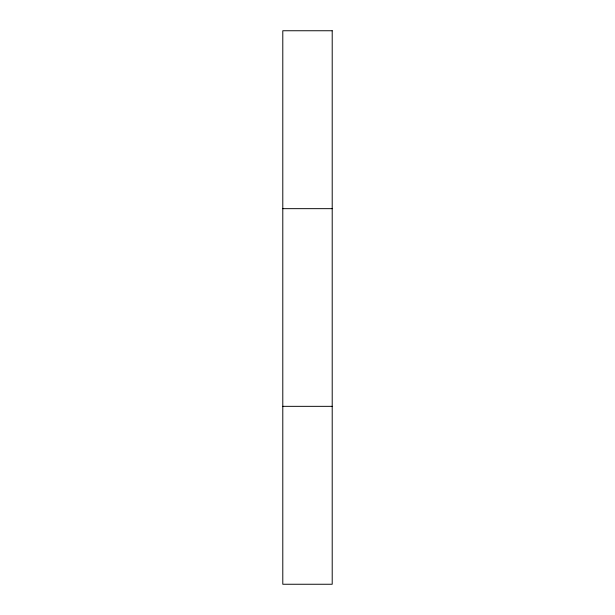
<?xml version="1.0" encoding="UTF-8"?>
<svg xmlns="http://www.w3.org/2000/svg" width="615" height="615" viewBox="0 0 615 615"><rect width="100%" height="100%" fill="white"/><g stroke="black" fill="none" stroke-linecap="round" stroke-linejoin="round"><path stroke-width="0.92" d="M282.792 208.662L332.208 208.662M282.792 406.338L332.208 406.338M332.208 30.75L282.792 30.75L282.792 584.25L332.208 584.25L332.208 30.75"/></g></svg>
